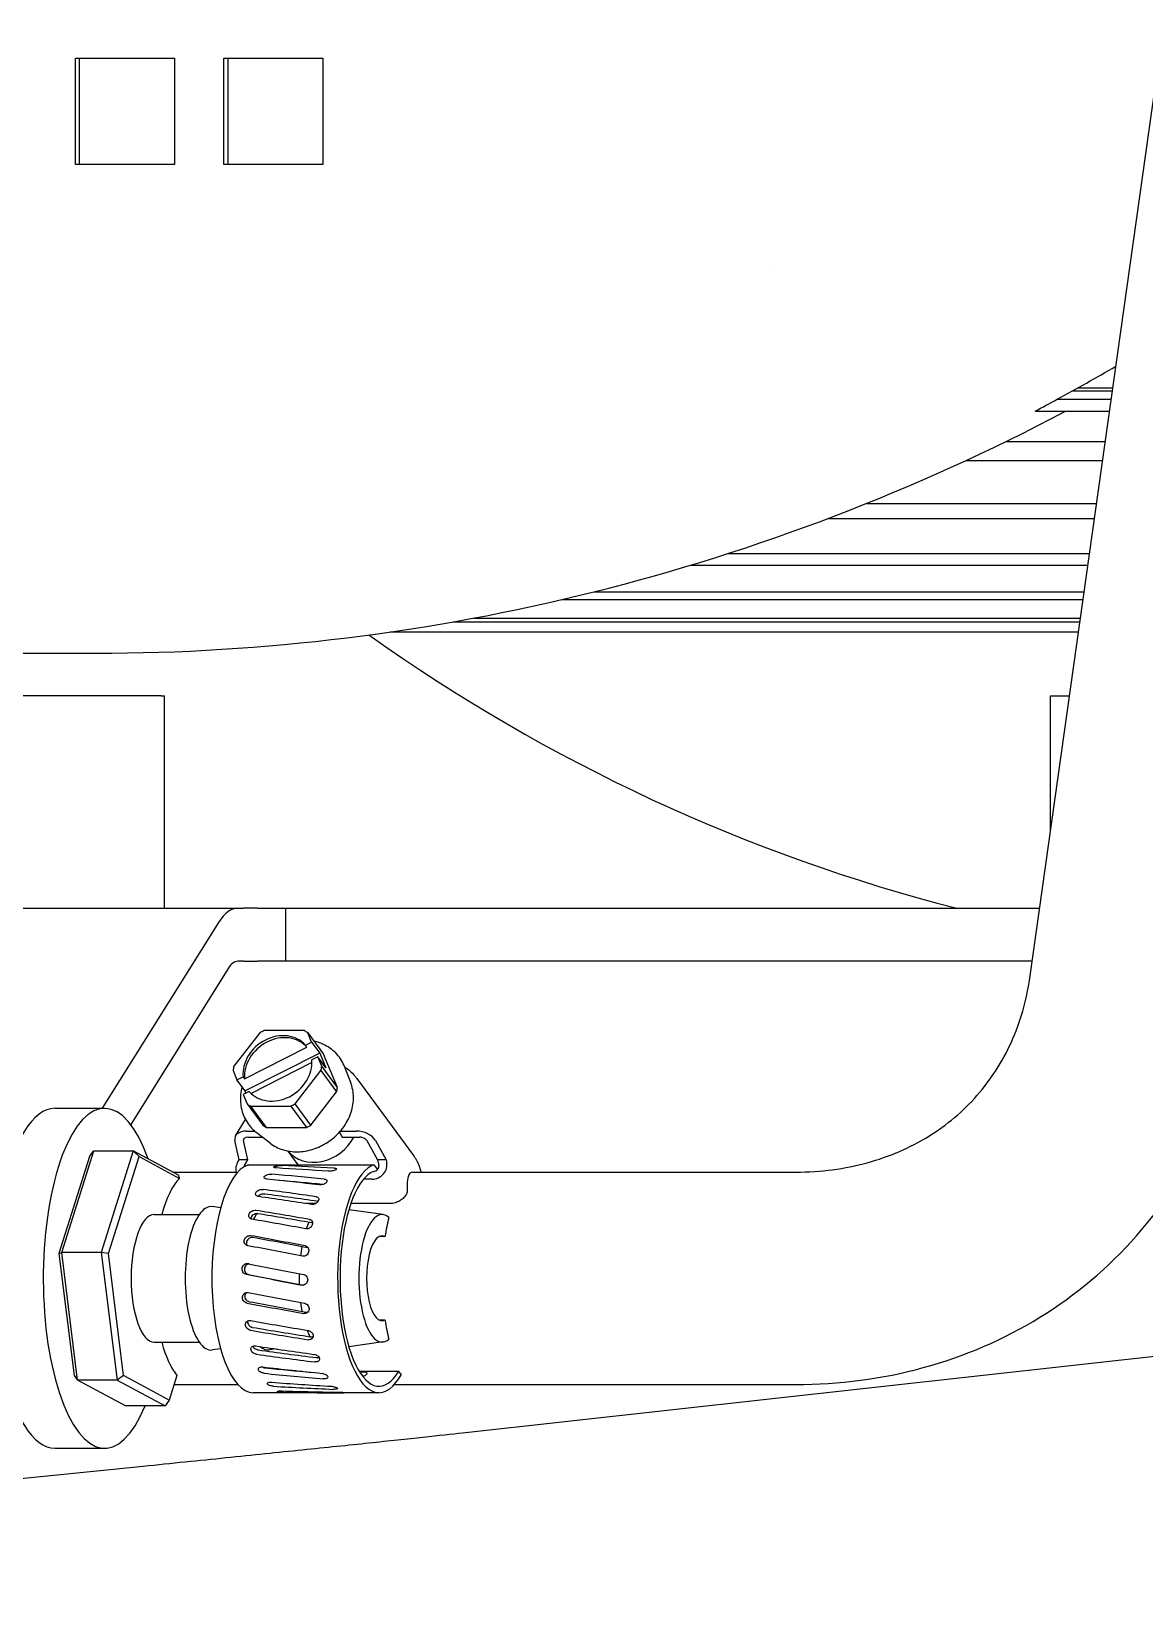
# Model space of a CAD drawing. Header units: millimetres. Extents: x -4172 to 126100, y -2 to 142133.
# Drawn here: x 13410.5 to 13515.3, y 43470.9 to 43620.1 of the extents above; entities that cross this region are included whole.
import ezdxf

# ---------------------------------------------------------------- set-up
doc = ezdxf.new("R2010")
doc.units = ezdxf.units.MM
doc.header["$LTSCALE"] = 100
doc.layers.add('Visible', color=7, linetype='Continuous', lineweight=25)

msp = doc.modelspace()

# ---------------------------------------------------------------- linework, layer by layer
at = {"layer": 'Visible'}
for p, q in [((13504.49, 43531), (13539.19, 43777.47)), ((13414.63, 43607.58), (13414.63, 43617.58)), ((13414.63, 43617.58), (13423.95, 43617.58)), ((13414.99, 43617.58), (13414.99, 43607.58)), ((13423.95, 43617.58), (13423.95, 43607.58)), ((13428.61, 43617.58), (13437.94, 43617.58)), ((13428.61, 43607.58), (13428.61, 43617.58)), ((13428.98, 43617.58), (13428.98, 43607.58)), ((13437.94, 43617.58), (13437.94, 43607.58)), ((13423.95, 43607.58), (13414.63, 43607.58)), ((13437.94, 43607.58), (13428.61, 43607.58)), ((13512.16, 43585.47), (13507.07, 43585.47)), ((13508.56, 43586.29), (13512.27, 43586.29)), ((13512.31, 43586.51), (13508.96, 43586.51)), ((13504.99, 43584.36), (13512, 43584.36)), ((13502.26, 43581.51), (13511.6, 43581.51)), ((13498.52, 43579.73), (13511.35, 43579.73)), ((13489.15, 43575.68), (13510.78, 43575.68)), ((13485.47, 43574.25), (13510.58, 43574.25)), ((13476.07, 43570.95), (13510.11, 43570.95)), ((13472.6, 43569.87), (13509.96, 43569.87)), ((13460.43, 43566.62), (13509.51, 43566.62)), ((13463.44, 43567.35), (13509.61, 43567.35)), ((13452.15, 43564.89), (13509.26, 43564.89)), ((13444.28, 43563.58), (13509.08, 43563.58)), ((13450.16, 43564.52), (13509.21, 43564.52)), ((13375.78, 43561.58), (13416.56, 43561.58)), ((13422.7, 43557.58), (13408.26, 43557.58)), ((13422.7, 43557.58), (13423.03, 43557.58)), ((13423.03, 43537.58), (13423.03, 43557.58)), ((13506.46, 43557.58), (13508.23, 43557.58)), ((13506.46, 43544.98), (13506.46, 43557.58)), ((13392.62, 43537.58), (13429.92, 43537.58)), ((13417.18, 43518.74), (13428.12, 43536.24)), ((13429.92, 43537.58), (13430.46, 43537.58)), ((13431.76, 43537.58), (13430.46, 43537.58)), ((13431.76, 43537.58), (13434.4, 43537.58)), ((13434.4, 43537.58), (13435.04, 43537.58)), ((13434.4, 43537.58), (13434.4, 43532.58)), ((13435.04, 43537.58), (13505.42, 43537.58)), ((13429.02, 43531.91), (13419.84, 43517.22)), ((13430.46, 43532.58), (13429.92, 43532.58)), ((13430.46, 43532.58), (13431.76, 43532.58)), ((13434.4, 43532.58), (13431.76, 43532.58)), ((13435.04, 43532.58), (13434.4, 43532.58)), ((13504.71, 43532.58), (13435.04, 43532.58)), ((13431.98, 43525.85), (13429.55, 43522.72)), ((13436.16, 43526.06), (13432.4, 43526.06)), ((13436.5, 43525.85), (13437.98, 43523.84)), ((13436.87, 43524.97), (13436.5, 43525.85)), ((13430.56, 43521.52), (13436.43, 43524.49)), ((13436.29, 43524.68), (13436.87, 43524.97)), ((13436.43, 43524.49), (13436.29, 43524.68)), ((13436.87, 43524.97), (13437.64, 43523.93)), ((13437.64, 43523.93), (13430.61, 43520.38)), ((13436.89, 43523.05), (13431.17, 43520.15)), ((13437.46, 43523.59), (13436.88, 43523.3)), ((13438.22, 43522.55), (13437.46, 43523.59)), ((13437.83, 43522.72), (13437.46, 43523.59)), ((13437.64, 43523.93), (13438.22, 43522.55)), ((13439.31, 43520.7), (13437.98, 43523.84)), ((13429.47, 43522.29), (13429.84, 43521.42)), ((13429.84, 43521.42), (13430.42, 43521.71)), ((13430.61, 43520.38), (13429.84, 43521.42)), ((13430.42, 43521.71), (13430.56, 43521.52)), ((13435.32, 43519.16), (13437.75, 43522.29)), ((13437.75, 43522.29), (13439.23, 43520.28)), ((13439.31, 43520.7), (13437.83, 43522.72)), ((13440.58, 43521.07), (13440, 43522.61)), ((13441.13, 43521.56), (13446.48, 43514.29)), ((13431, 43520.33), (13430.43, 43520.03)), ((13430.43, 43520.03), (13430.8, 43519.16)), ((13430.69, 43520.17), (13430.61, 43520.38)), ((13436.8, 43517.15), (13439.23, 43520.28)), ((13412.71, 43518.74), (13417.38, 43518.74)), ((13430.8, 43519.16), (13432.28, 43517.15)), ((13432.62, 43516.93), (13431.14, 43518.95)), ((13431.14, 43518.95), (13434.9, 43518.95)), ((13434.9, 43518.95), (13436.38, 43516.93)), ((13436.8, 43517.15), (13435.32, 43519.16)), ((13429.71, 43516.15), (13430.64, 43517.69)), ((13432.62, 43516.93), (13436.38, 43516.93)), ((13430.05, 43513.9), (13429.64, 43515.7)), ((13430.87, 43513.9), (13430.46, 43515.7)), ((13430.72, 43516.6), (13431.51, 43516.6)), ((13430.85, 43516.02), (13432.24, 43516.02)), ((13432.96, 43515.47), (13431.66, 43516.47)), ((13439.5, 43516.5), (13439.76, 43516.02)), ((13439.58, 43516.6), (13441.11, 43516.6)), ((13439.76, 43516.02), (13441.42, 43516.02)), ((13442.06, 43515.7), (13443.06, 43513.9)), ((13442.88, 43515.7), (13443.88, 43513.9)), ((13415.95, 43514.21), (13413.08, 43505.06)), ((13413.34, 43505.17), (13416.35, 43514.75)), ((13415.95, 43514.21), (13416.35, 43514.75)), ((13416.35, 43514.75), (13420.08, 43514.75)), ((13420.08, 43514.75), (13417.07, 43505.17)), ((13417.75, 43505.06), (13420.62, 43514.21)), ((13424.33, 43512.46), (13420.08, 43514.75)), ((13420.62, 43514.21), (13420.08, 43514.75)), ((13420.62, 43514.21), (13424.43, 43512.15)), ((13429.9, 43513.65), (13430.05, 43513.9)), ((13430.87, 43513.9), (13430.05, 43513.9)), ((13430.56, 43513.37), (13430.87, 43513.9)), ((13435.6, 43513.43), (13434.65, 43514.72)), ((13443.06, 43513.9), (13443.19, 43513.37)), ((13443.88, 43513.9), (13443.06, 43513.9)), ((13443.88, 43513.9), (13443.94, 43513.65)), ((13423.88, 43512.74), (13429.76, 43512.74)), ((13430.89, 43513.43), (13442.73, 43513.43)), ((13442.73, 43513.43), (13443.07, 43512.97)), ((13446.37, 43512.74), (13482.47, 43512.74)), ((13447.19, 43512.74), (13447.18, 43512.79)), ((13442.56, 43512.07), (13441.76, 43512.07)), ((13428.3, 43509.38), (13427.53, 43509.49)), ((13437.27, 43509.78), (13436.32, 43509.78)), ((13444.25, 43509.78), (13440.56, 43509.78)), ((13422.04, 43508.74), (13426.29, 43508.74)), ((13443.6, 43508.74), (13440.38, 43509.19)), ((13443.78, 43506.66), (13443.2, 43506.66)), ((13413.08, 43505.06), (13413.34, 43505.17)), ((13413.08, 43505.06), (13414.51, 43493.6)), ((13414.84, 43493.16), (13413.34, 43505.17)), ((13417.07, 43505.17), (13413.34, 43505.17)), ((13417.07, 43505.17), (13418.57, 43493.16)), ((13417.75, 43505.06), (13417.07, 43505.17)), ((13419.17, 43493.6), (13417.75, 43505.06)), ((13443.2, 43498.82), (13443.78, 43498.82)), ((13422.04, 43496.74), (13426.29, 43496.74)), ((13428.3, 43496.11), (13427.53, 43496)), ((13433.54, 43496.09), (13432.89, 43496)), ((13443.6, 43496.75), (13440.38, 43496.3)), ((13532.33, 43497.16), (13451.09, 43488.17)), ((13414.51, 43493.6), (13414.84, 43493.16)), ((13418.57, 43493.16), (13414.84, 43493.16)), ((13419.34, 43490.73), (13414.84, 43493.16)), ((13419.17, 43493.6), (13418.57, 43493.16)), ((13418.57, 43493.16), (13423.07, 43490.73)), ((13423.46, 43491.28), (13419.17, 43493.6)), ((13424.19, 43493.6), (13423.46, 43491.28)), ((13435.82, 43493.99), (13435.97, 43493.99)), ((13441.35, 43493.99), (13445.07, 43493.99)), ((13423.92, 43492.74), (13429.92, 43492.74)), ((13439.3, 43491.97), (13431.37, 43491.97)), ((13443.21, 43491.97), (13440.21, 43491.97)), ((13444.65, 43492.74), (13482.47, 43492.74)), ((13423.07, 43490.73), (13419.34, 43490.73)), ((13423.46, 43491.28), (13423.07, 43490.73)), ((13412.71, 43486.74), (13417.38, 43486.74)), ((13421.01, 43485.03), (13406.33, 43483.54))]:
    msp.add_line(p, q, dxfattribs=at)
for centre, major_axis, ratio, start_param, end_param in [((13461.26, 43717.58), (0, 481.5), 0.764292, 0.18649, 3.049971), ((13461.26, 43717.58), (0, -476.5), 0.764292, 3.260217, 6.201394), ((13562.74, 43717.58), (0, 476.5), 0.932595, 0.125832, 2.872934), ((13556.24, 43717.58), (0, 461), 0.932595, 0.023162, 2.902935), ((13394.91, 43783.4), (0, -206.82), 0.932595, 0.460329, 0.460336), ((13413.68, 43783.4), (0, 221.82), 0.932595, 3.610022, 3.640175), ((13413.68, 43783.4), (0, 221.82), 0.932595, 3.598763, 3.610022), ((13416.56, 43783.4), (0, -221.82), 0.932595, 0, 0.45717), ((13537.47, 43717.58), (0, -185), 0.932595, 5.698622, 6.050163), ((13429.92, 43527.58), (0, 10), 0.360925, 0, 0.523599), ((13429.92, 43527.58), (0, 5), 0.360925, 0, 0.523599), ((13433.65, 43522.5), (2.76, 2.03), 0.837332, 0.064776, 2.681858), ((13433.65, 43522.5), (-3.58, -2.63), 0.837332, 4.461619, 4.5682), ((13433.65, 43522.5), (3.58, 2.63), 0.837332, 0.272829, 0.37941), ((13433.79, 43522.31), (2.76, 2.03), 0.837332, 0.064776, 2.681858), ((13433.65, 43522.5), (-2.76, -2.03), 0.837332, 0.064776, 2.681858), ((13433.65, 43522.5), (-3.58, -2.63), 0.837332, 5.508817, 5.615398), ((13433.65, 43522.5), (3.58, 2.63), 0.837332, 5.508817, 5.615398), ((13417.38, 43502.74), (0, -16), 0.360925, 2.351145, 7.004903), ((13435.13, 43520.49), (3.58, 2.63), 0.837332, 5.508817, 5.615398), ((13412.71, 43502.74), (0, 16), 0.360925, 0, 3.141593), ((13433.65, 43522.5), (-3.58, -2.63), 0.837332, 0.272829, 0.37941), ((13433.65, 43522.5), (3.58, 2.63), 0.837332, 4.461619, 4.5682), ((13435.13, 43520.49), (-3.58, -2.63), 0.837332, 0.272829, 0.37941), ((13435.13, 43520.49), (3.58, 2.63), 0.837332, 4.461619, 4.5682), ((13430.92, 43515.7), (-1.28, 0.26), 0.671345, 5.007897, 6.578693), ((13430.92, 43515.7), (-0.462, 0.094), 0.671345, 5.007897, 6.578693), ((13437.64, 43517.08), (-3.07, -2.26), 0.837332, 0.040236, 2.106446), ((13441.6, 43515.7), (1.35, -0.49), 0.563529, 0.571571, 2.142368), ((13441.6, 43515.7), (0.484, -0.176), 0.563529, 0.571571, 2.142368), ((13423.88, 43502.74), (0, 10), 0.360925, 0, 0.01764), ((13433.66, 43502.74), (9.28, -9.96), 0.098602, 3.287752, 3.39529), ((13431.37, 43502.74), (0, 10.77), 0.360925, 0.123816, 3.141593), ((13430.92, 43513.21), (-1.02, -0.75), 0.837332, 5.173298, 6.117591), ((13430.92, 43513.21), (0.368, 0.271), 0.837332, 2.031705, 2.344524), ((13439.95, 43502.74), (-52.25, 5.89), 0.172556, 4.768183, 4.862659), ((13434.62, 43502.74), (-51.85, 3.19), 0.198374, 4.650753, 4.745229), ((13439.95, 43502.74), (-51.85, 3.19), 0.198374, 4.743727, 4.838203), ((13443.21, 43502.74), (0, -10.77), 0.360925, 3.265409, 6.851818), ((13443.21, 43502.74), (0, -10.16), 0.360925, 3.283068, 6.816047), ((13442.77, 43513.21), (1.02, 0.75), 0.837332, 3.991311, 5.950917), ((13442.77, 43513.21), (0.368, 0.271), 0.837332, 3.991311, 5.950917), ((13449.8, 43502.74), (3.54, -9.98), 0.171802, 3.080718, 3.679368), ((13425.65, 43502.74), (0, 10), 0.360925, 0.345358, 0.927295), ((13439.95, 43502.74), (-52.88, 8.07), 0.134772, 4.783692, 4.878169), ((13434.62, 43502.74), (-52.25, 5.89), 0.172556, 4.675209, 4.769685), ((13439.95, 43502.74), (49.29, -5.56), 0.172556, 1.631414, 1.715028), ((13427.4, 43502.74), (0, 6.75), 0.360925, 6.232684, 9.475279), ((13434.62, 43502.74), (-52.88, 8.07), 0.134772, 4.690718, 4.785195), ((13439.95, 43502.74), (49.89, -7.62), 0.134772, 1.642054, 1.742218), ((13422.04, 43502.74), (0, -6), 0.360925, 3.141593, 6.283185), ((13434.62, 43502.74), (-53.69, 9.63), 0.089682, 4.696822, 4.791299), ((13432.77, 43502.74), (0, -6.75), 0.360925, 3.590244, 3.750058), ((13439.95, 43502.74), (-53.69, 9.63), 0.089682, 4.789796, 4.884273), ((13439.95, 43502.74), (50.65, -9.09), 0.089682, 1.648158, 1.748322), ((13438.13, 43502.74), (0, -6.75), 0.360925, 3.815787, 3.950645), ((13443.49, 43502.74), (0, 6), 0.360925, 5.978493, 9.729471), ((13447.1, 43502.74), (0, -10), 0.360925, 4.103004, 4.309673), ((13439.95, 43502.74), (-54.62, 10.53), 0.04146, 4.787916, 4.882393), ((13439.95, 43502.74), (51.53, -9.93), 0.04146, 1.646279, 1.746442), ((13443.49, 43502.74), (0, 4), 0.360925, 6.081827, 9.626136), ((13434.62, 43502.74), (-54.62, 10.53), 0.04146, 4.694942, 4.789419), ((13438.13, 43502.74), (0, -6.75), 0.360925, 4.255011, 4.393103), ((13439.95, 43502.74), (-55.6, 10.76), 0.006597, 1.408419, 1.502896), ((13434.62, 43502.74), (-55.6, 10.76), 0.006597, 1.501393, 1.59587), ((13434.62, 43502.74), (52.45, -10.15), 0.006597, 4.64294, 4.741504), ((13438.13, 43502.74), (0, -6.75), 0.360925, 4.646474, 4.796535), ((13439.95, 43502.74), (-56.56, 10.36), 0.051984, 1.419467, 1.513944), ((13434.62, 43502.74), (53.36, -9.77), 0.051984, 4.653989, 4.754152), ((13438.13, 43502.74), (0, -6.75), 0.360925, 5.056728, 5.19142), ((13434.62, 43502.74), (-56.56, 10.36), 0.051984, 1.512441, 1.606918), ((13432.77, 43502.74), (0, -6.75), 0.360925, 5.376382, 5.399563), ((13434.62, 43502.74), (-57.46, 9.36), 0.09274, 1.524885, 1.619361), ((13439.95, 43502.74), (-57.46, 9.36), 0.09274, 1.431911, 1.526387), ((13434.62, 43502.74), (54.21, -8.83), 0.09274, 4.666432, 4.766596), ((13438.13, 43502.74), (0, -6.75), 0.360925, 5.523497, 5.663147), ((13447.1, 43502.74), (0, -10), 0.360925, 5.115105, 5.321774), ((13425.65, 43502.74), (0, -10), 0.360925, 5.35589, 5.86728), ((13439.95, 43502.74), (58.24, -7.81), 0.12724, 4.58581, 4.680287), ((13434.62, 43502.74), (-54.94, 7.37), 0.12724, 1.537147, 1.63731), ((13432.77, 43502.74), (0, -6.75), 0.360925, 5.971822, 6.333687), ((13434.62, 43502.74), (58.24, -7.81), 0.12724, 4.678784, 4.773261), ((13439.95, 43502.74), (58.86, -5.81), 0.154088, 4.597052, 4.691529), ((13434.62, 43502.74), (58.86, -5.81), 0.154088, 4.690026, 4.784503), ((13434.62, 43502.74), (-55.52, 5.48), 0.154088, 1.548389, 1.627217), ((13434.62, 43502.74), (-55.81, -4.03), 0.167108, 1.680371, 1.68506), ((13446.82, 43502.74), (0, -10), 0.360925, 5.778112, 5.849653), ((13439.95, 43502.74), (59.27, -3.45), 0.172121, 4.60695, 4.701427), ((13434.62, 43502.74), (59.27, -3.45), 0.172121, 4.699924, 4.794401), ((13439.95, 43502.74), (59.47, -0.88), 0.180495, 4.615823, 4.7103), ((13434.62, 43502.74), (59.47, -0.88), 0.180495, 4.708797, 4.803274)]:
    msp.add_ellipse(centre, major_axis=major_axis, ratio=ratio, start_param=start_param, end_param=end_param, dxfattribs=at)
for points, knots in [([(13482.47, 43512.74), (13484.83, 43512.74), (13487.1, 43513.05), (13491.29, 43514.19), (13493.23, 43515.03), (13496.69, 43517.17), (13498.22, 43518.46), (13500.83, 43521.43), (13501.92, 43523.11), (13503.6, 43526.82), (13504.19, 43528.85), (13504.49, 43531)], [4.712389, 4.712389, 4.712389, 4.712389, 4.97087, 4.97087, 5.229351, 5.229351, 5.487832, 5.487832, 5.746313, 5.746313, 6.004794, 6.004794, 6.004794, 6.004794]), ([(13482.47, 43492.74), (13486.54, 43492.74), (13490.59, 43493.27), (13498.34, 43495.39), (13502.05, 43496.98), (13508.84, 43501.16), (13511.91, 43503.74), (13517.16, 43509.71), (13519.34, 43513.09), (13522.62, 43520.35), (13523.73, 43524.23), (13524.29, 43528.21)], [4.712389, 4.712389, 4.712389, 4.712389, 4.97087, 4.97087, 5.229351, 5.229351, 5.487832, 5.487832, 5.746313, 5.746313, 6.004794, 6.004794, 6.004794, 6.004794]), ([(13440, 43522.61), (13439.83, 43523.06), (13439.58, 43523.47), (13438.94, 43524.18), (13438.55, 43524.47), (13437.79, 43524.86), (13437.44, 43524.99), (13437.08, 43525.07)], [0.4892638, 0.4892638, 0.4892638, 0.4892638, 0.8041994, 0.8041994, 1.1181263, 1.1181263, 1.3520871, 1.3520871, 1.3520871, 1.3520871]), ([(13439.99, 43522.62), (13440.34, 43522.4), (13440.66, 43522.12), (13441, 43521.73), (13441.06, 43521.64), (13441.13, 43521.56)], [5.2519636, 5.2519636, 5.2519636, 5.2519636, 5.4990087, 5.4990087, 5.5621072, 5.5621072, 5.5621072, 5.5621072]), ([(13430.31, 43520.77), (13430.19, 43520.29), (13430.15, 43519.81), (13430.21, 43518.83), (13430.33, 43518.35), (13430.73, 43517.47), (13431.01, 43517.08), (13431.45, 43516.65), (13431.55, 43516.56), (13431.66, 43516.47)], [3.068507, 3.068507, 3.068507, 3.068507, 3.370537, 3.370537, 3.688532, 3.688532, 4.002978, 4.002978, 4.094485, 4.094485, 4.094485, 4.094485]), ([(13432.96, 43515.47), (13433.31, 43515.2), (13433.71, 43514.99), (13434.58, 43514.71), (13435.05, 43514.64), (13436.03, 43514.65), (13436.52, 43514.74), (13437.49, 43515.05), (13437.97, 43515.27), (13438.83, 43515.85), (13439.23, 43516.19), (13439.91, 43516.97), (13440.19, 43517.41), (13440.6, 43518.32), (13440.73, 43518.79), (13440.84, 43519.73), (13440.81, 43520.2), (13440.67, 43520.78), (13440.63, 43520.93), (13440.58, 43521.07)], [4.094485, 4.094485, 4.094485, 4.094485, 4.408962, 4.408962, 4.727503, 4.727503, 5.049523, 5.049523, 5.373227, 5.373227, 5.697425, 5.697425, 6.021412, 6.021412, 6.344241, 6.344241, 6.664225, 6.664225, 6.772449, 6.772449, 6.772449, 6.772449]), ([(13447.18, 43512.79), (13447.15, 43512.89), (13447.12, 43513), (13447.05, 43513.21), (13447.01, 43513.32), (13446.93, 43513.52), (13446.88, 43513.62), (13446.78, 43513.82), (13446.72, 43513.92), (13446.6, 43514.11), (13446.54, 43514.2), (13446.48, 43514.29)], [0.3888096, 0.3888096, 0.3888096, 0.3888096, 0.4552633, 0.4552633, 0.521717, 0.521717, 0.5881707, 0.5881707, 0.6546244, 0.6546244, 0.7210781, 0.7210781, 0.7210781, 0.7210781]), ([(13432.65, 43512.08), (13432.62, 43512.09), (13432.59, 43512.09), (13432.51, 43512.11), (13432.47, 43512.13), (13432.41, 43512.17), (13432.39, 43512.2), (13432.38, 43512.26), (13432.39, 43512.29), (13432.44, 43512.35), (13432.47, 43512.38), (13432.56, 43512.44), (13432.61, 43512.46), (13432.73, 43512.5), (13432.79, 43512.52), (13432.93, 43512.54), (13432.99, 43512.54), (13433.08, 43512.54), (13433.11, 43512.54), (13433.14, 43512.54)], [0.0088519, 0.0088519, 0.0088519, 0.0088519, 0.019136, 0.019136, 0.0382719, 0.0382719, 0.0574166, 0.0574166, 0.0765612, 0.0765612, 0.0957278, 0.0957278, 0.1148944, 0.1148944, 0.1340449, 0.1340449, 0.1531954, 0.1531954, 0.1620487, 0.1620487, 0.1620487, 0.1620487]), ([(13433.55, 43513.13), (13433.52, 43513.13), (13433.49, 43513.13), (13433.42, 43513.14), (13433.38, 43513.15), (13433.33, 43513.18), (13433.31, 43513.19), (13433.3, 43513.22), (13433.32, 43513.24), (13433.36, 43513.26), (13433.4, 43513.28), (13433.49, 43513.3), (13433.55, 43513.32), (13433.66, 43513.33), (13433.73, 43513.34), (13433.87, 43513.35), (13433.93, 43513.35), (13434.02, 43513.35), (13434.05, 43513.35), (13434.07, 43513.35)], [0.0088519, 0.0088519, 0.0088519, 0.0088519, 0.019136, 0.019136, 0.0382719, 0.0382719, 0.0574166, 0.0574166, 0.0765612, 0.0765612, 0.095739, 0.095739, 0.1149168, 0.1149168, 0.1340561, 0.1340561, 0.1531954, 0.1531954, 0.1620489, 0.1620489, 0.1620489, 0.1620489]), ([(13438.96, 43513.13), (13438.99, 43513.12), (13439.02, 43513.12), (13439.1, 43513.11), (13439.14, 43513.1), (13439.19, 43513.07), (13439.21, 43513.06), (13439.21, 43513.02), (13439.2, 43513), (13439.16, 43512.96), (13439.12, 43512.94), (13439.03, 43512.9), (13438.97, 43512.88), (13438.86, 43512.85), (13438.79, 43512.83), (13438.66, 43512.82), (13438.59, 43512.81), (13438.53, 43512.81), (13438.5, 43512.81), (13438.48, 43512.81), (13438.45, 43512.81)], [0.1620473, 0.1620473, 0.1620473, 0.1620473, 0.1723314, 0.1723314, 0.1914674, 0.1914674, 0.210612, 0.210612, 0.2297566, 0.2297566, 0.2489232, 0.2489232, 0.2680898, 0.2680898, 0.2872403, 0.2872403, 0.3063908, 0.3063908, 0.3063908, 0.3152441, 0.3152441, 0.3152441, 0.3152441]), ([(13431.86, 43510.44), (13431.83, 43510.44), (13431.8, 43510.45), (13431.72, 43510.48), (13431.68, 43510.51), (13431.62, 43510.57), (13431.6, 43510.61), (13431.58, 43510.69), (13431.59, 43510.74), (13431.62, 43510.82), (13431.65, 43510.87), (13431.74, 43510.95), (13431.79, 43510.99), (13431.9, 43511.04), (13431.96, 43511.07), (13432.09, 43511.1), (13432.16, 43511.11), (13432.25, 43511.11), (13432.27, 43511.11), (13432.3, 43511.11)], [0.0088519, 0.0088519, 0.0088519, 0.0088519, 0.019136, 0.019136, 0.0382719, 0.0382719, 0.0574166, 0.0574166, 0.0765612, 0.0765612, 0.0957278, 0.0957278, 0.1148944, 0.1148944, 0.1340449, 0.1340449, 0.1531954, 0.1531954, 0.1620487, 0.1620487, 0.1620487, 0.1620487]), ([(13438.05, 43512.07), (13438.09, 43512.07), (13438.11, 43512.07), (13438.19, 43512.05), (13438.23, 43512.03), (13438.29, 43511.98), (13438.31, 43511.95), (13438.32, 43511.89), (13438.31, 43511.85), (13438.27, 43511.78), (13438.24, 43511.74), (13438.15, 43511.67), (13438.1, 43511.64), (13437.99, 43511.59), (13437.92, 43511.57), (13437.79, 43511.54), (13437.72, 43511.53), (13437.66, 43511.53), (13437.64, 43511.53), (13437.61, 43511.53), (13437.58, 43511.54)], [0.1620473, 0.1620473, 0.1620473, 0.1620473, 0.1723314, 0.1723314, 0.1914674, 0.1914674, 0.210612, 0.210612, 0.2297566, 0.2297566, 0.2489344, 0.2489344, 0.2681122, 0.2681122, 0.2872515, 0.2872515, 0.3063908, 0.3063908, 0.3063908, 0.3152443, 0.3152443, 0.3152443, 0.3152443]), ([(13445.88, 43511), (13445.89, 43510.9), (13445.86, 43510.79), (13445.76, 43510.58), (13445.68, 43510.46), (13445.46, 43510.24), (13445.32, 43510.13), (13445.04, 43509.96), (13444.89, 43509.89), (13444.57, 43509.8), (13444.4, 43509.78), (13444.25, 43509.78)], [-0.6597508, -0.6597508, -0.6597508, -0.6597508, -0.606505, -0.606505, -0.5540783, -0.5540783, -0.5016517, -0.5016517, -0.4541487, -0.4541487, -0.4066456, -0.4066456, -0.4066456, -0.4066456]), ([(13432.46, 43510.67), (13432.43, 43510.67), (13432.4, 43510.67), (13432.31, 43510.67), (13432.25, 43510.67), (13432.12, 43510.63), (13432.05, 43510.61), (13431.94, 43510.55), (13431.89, 43510.51), (13431.84, 43510.46), (13431.83, 43510.46), (13431.82, 43510.45)], [-0.16206276, -0.16206276, -0.16206276, -0.16206276, -0.15320907, -0.15320907, -0.1340693, -0.1340693, -0.11492954, -0.11492954, -0.09574649, -0.09574649, -0.09166712, -0.09166712, -0.09166712, -0.09166712]), ([(13437.27, 43510.43), (13437.3, 43510.42), (13437.33, 43510.42), (13437.41, 43510.39), (13437.46, 43510.36), (13437.52, 43510.3), (13437.54, 43510.26), (13437.56, 43510.17), (13437.55, 43510.12), (13437.52, 43510.02), (13437.49, 43509.97), (13437.41, 43509.88), (13437.36, 43509.84), (13437.26, 43509.77), (13437.19, 43509.74), (13437.07, 43509.7), (13437, 43509.69), (13436.94, 43509.69), (13436.91, 43509.69), (13436.88, 43509.69), (13436.86, 43509.69)], [0.1620473, 0.1620473, 0.1620473, 0.1620473, 0.1723314, 0.1723314, 0.1914674, 0.1914674, 0.210612, 0.210612, 0.2297566, 0.2297566, 0.2489344, 0.2489344, 0.2681122, 0.2681122, 0.2872515, 0.2872515, 0.3063908, 0.3063908, 0.3063908, 0.3152443, 0.3152443, 0.3152443, 0.3152443]), ([(13431.25, 43508.3), (13431.22, 43508.31), (13431.19, 43508.32), (13431.11, 43508.35), (13431.06, 43508.38), (13431, 43508.46), (13430.97, 43508.51), (13430.95, 43508.62), (13430.95, 43508.67), (13430.97, 43508.78), (13431, 43508.83), (13431.07, 43508.94), (13431.12, 43508.98), (13431.22, 43509.06), (13431.29, 43509.09), (13431.41, 43509.13), (13431.48, 43509.14), (13431.57, 43509.14), (13431.59, 43509.14), (13431.62, 43509.14)], [0.0088519, 0.0088519, 0.0088519, 0.0088519, 0.019136, 0.019136, 0.0382719, 0.0382719, 0.0574166, 0.0574166, 0.0765612, 0.0765612, 0.095739, 0.095739, 0.1149168, 0.1149168, 0.1340561, 0.1340561, 0.1531954, 0.1531954, 0.1620489, 0.1620489, 0.1620489, 0.1620489]), ([(13431.81, 43508.82), (13431.78, 43508.82), (13431.76, 43508.83), (13431.67, 43508.83), (13431.6, 43508.82), (13431.48, 43508.77), (13431.41, 43508.74), (13431.31, 43508.67), (13431.26, 43508.62), (13431.19, 43508.52), (13431.16, 43508.46), (13431.14, 43508.39), (13431.14, 43508.36), (13431.14, 43508.34)], [-0.1620625, -0.1620625, -0.1620625, -0.1620625, -0.15320907, -0.15320907, -0.13405673, -0.13405673, -0.11490438, -0.11490438, -0.09573391, -0.09573391, -0.07656344, -0.07656344, -0.06820628, -0.06820628, -0.06820628, -0.06820628]), ([(13436.66, 43508.29), (13436.69, 43508.28), (13436.73, 43508.28), (13436.81, 43508.24), (13436.85, 43508.21), (13436.92, 43508.13), (13436.95, 43508.08), (13436.97, 43507.97), (13436.97, 43507.91), (13436.95, 43507.8), (13436.93, 43507.74), (13436.86, 43507.63), (13436.81, 43507.58), (13436.72, 43507.49), (13436.66, 43507.46), (13436.53, 43507.41), (13436.47, 43507.4), (13436.41, 43507.4), (13436.38, 43507.4), (13436.35, 43507.4), (13436.32, 43507.41)], [0.1620473, 0.1620473, 0.1620473, 0.1620473, 0.1723314, 0.1723314, 0.1914674, 0.1914674, 0.210612, 0.210612, 0.2297566, 0.2297566, 0.2489232, 0.2489232, 0.2680898, 0.2680898, 0.2872403, 0.2872403, 0.3063908, 0.3063908, 0.3063908, 0.3152441, 0.3152441, 0.3152441, 0.3152441]), ([(13436.97, 43507.94), (13436.96, 43507.94), (13436.95, 43507.94), (13436.91, 43507.96), (13436.88, 43507.97), (13436.85, 43507.98)], [0.13060991, 0.13060991, 0.13060991, 0.13060991, 0.13407306, 0.13407306, 0.14435719, 0.14435719, 0.14435719, 0.14435719]), ([(13430.86, 43505.81), (13430.82, 43505.82), (13430.79, 43505.83), (13430.71, 43505.87), (13430.66, 43505.9), (13430.58, 43505.99), (13430.55, 43506.04), (13430.52, 43506.16), (13430.51, 43506.23), (13430.53, 43506.35), (13430.55, 43506.41), (13430.61, 43506.53), (13430.66, 43506.58), (13430.75, 43506.67), (13430.81, 43506.7), (13430.94, 43506.75), (13431, 43506.76), (13431.09, 43506.76), (13431.12, 43506.76), (13431.14, 43506.76)], [0.0088519, 0.0088519, 0.0088519, 0.0088519, 0.019136, 0.019136, 0.0382719, 0.0382719, 0.0574166, 0.0574166, 0.0765612, 0.0765612, 0.0957278, 0.0957278, 0.1148944, 0.1148944, 0.1340449, 0.1340449, 0.1531954, 0.1531954, 0.1620487, 0.1620487, 0.1620487, 0.1620487]), ([(13431.36, 43506.58), (13431.33, 43506.59), (13431.3, 43506.59), (13431.21, 43506.59), (13431.15, 43506.58), (13431.02, 43506.53), (13430.97, 43506.49), (13430.87, 43506.41), (13430.83, 43506.36), (13430.76, 43506.24), (13430.74, 43506.17), (13430.73, 43506.05), (13430.73, 43505.99), (13430.76, 43505.89), (13430.77, 43505.86), (13430.79, 43505.83)], [-0.1620628, -0.1620628, -0.1620628, -0.1620628, -0.1532091, -0.1532091, -0.1340693, -0.1340693, -0.1149295, -0.1149295, -0.0957465, -0.0957465, -0.0765634, -0.0765634, -0.0574177, -0.0574177, -0.0459307, -0.0459307, -0.0459307, -0.0459307]), ([(13436.27, 43505.8), (13436.3, 43505.79), (13436.33, 43505.78), (13436.42, 43505.74), (13436.47, 43505.7), (13436.54, 43505.62), (13436.57, 43505.56), (13436.61, 43505.44), (13436.62, 43505.38), (13436.6, 43505.25), (13436.59, 43505.19), (13436.53, 43505.06), (13436.49, 43505.01), (13436.4, 43504.92), (13436.34, 43504.88), (13436.22, 43504.83), (13436.16, 43504.82), (13436.1, 43504.82), (13436.07, 43504.82), (13436.04, 43504.82), (13436.01, 43504.82)], [0.1620473, 0.1620473, 0.1620473, 0.1620473, 0.1723314, 0.1723314, 0.1914674, 0.1914674, 0.210612, 0.210612, 0.2297566, 0.2297566, 0.2489344, 0.2489344, 0.2681122, 0.2681122, 0.2872515, 0.2872515, 0.3063908, 0.3063908, 0.3063908, 0.3152443, 0.3152443, 0.3152443, 0.3152443]), ([(13430.7, 43503.12), (13430.66, 43503.13), (13430.63, 43503.14), (13430.54, 43503.18), (13430.49, 43503.22), (13430.41, 43503.31), (13430.37, 43503.37), (13430.33, 43503.49), (13430.32, 43503.56), (13430.32, 43503.69), (13430.33, 43503.76), (13430.39, 43503.88), (13430.43, 43503.94), (13430.51, 43504.03), (13430.57, 43504.07), (13430.69, 43504.12), (13430.75, 43504.13), (13430.84, 43504.13), (13430.87, 43504.13), (13430.9, 43504.12)], [0.0088519, 0.0088519, 0.0088519, 0.0088519, 0.019136, 0.019136, 0.0382719, 0.0382719, 0.0574166, 0.0574166, 0.0765612, 0.0765612, 0.095739, 0.095739, 0.1149168, 0.1149168, 0.1340561, 0.1340561, 0.1531954, 0.1531954, 0.1620489, 0.1620489, 0.1620489, 0.1620489]), ([(13430.98, 43504.11), (13430.94, 43504.1), (13430.89, 43504.09), (13430.79, 43504.04), (13430.73, 43504.01), (13430.65, 43503.92), (13430.61, 43503.86), (13430.55, 43503.73), (13430.54, 43503.67), (13430.54, 43503.54), (13430.55, 43503.47), (13430.59, 43503.35), (13430.63, 43503.29), (13430.71, 43503.2), (13430.76, 43503.16), (13430.85, 43503.12), (13430.88, 43503.11), (13430.92, 43503.1)], [-0.1475961, -0.1475961, -0.1475961, -0.1475961, -0.1340567, -0.1340567, -0.1149044, -0.1149044, -0.0957339, -0.0957339, -0.0765634, -0.0765634, -0.0574177, -0.0574177, -0.038272, -0.038272, -0.019136, -0.019136, -0.0088519, -0.0088519, -0.0088519, -0.0088519]), ([(13436.11, 43503.11), (13436.14, 43503.1), (13436.18, 43503.09), (13436.27, 43503.05), (13436.32, 43503.01), (13436.4, 43502.92), (13436.44, 43502.87), (13436.49, 43502.74), (13436.5, 43502.67), (13436.5, 43502.54), (13436.49, 43502.48), (13436.44, 43502.35), (13436.4, 43502.29), (13436.32, 43502.2), (13436.27, 43502.16), (13436.15, 43502.11), (13436.09, 43502.1), (13436.03, 43502.1), (13436, 43502.1), (13435.98, 43502.1), (13435.95, 43502.11)], [0.1620473, 0.1620473, 0.1620473, 0.1620473, 0.1723314, 0.1723314, 0.1914674, 0.1914674, 0.210612, 0.210612, 0.2297566, 0.2297566, 0.2489232, 0.2489232, 0.2680898, 0.2680898, 0.2872403, 0.2872403, 0.3063908, 0.3063908, 0.3063908, 0.3152441, 0.3152441, 0.3152441, 0.3152441]), ([(13430.79, 43500.41), (13430.75, 43500.42), (13430.72, 43500.43), (13430.63, 43500.47), (13430.57, 43500.51), (13430.48, 43500.59), (13430.44, 43500.65), (13430.38, 43500.77), (13430.37, 43500.84), (13430.36, 43500.97), (13430.37, 43501.03), (13430.41, 43501.16), (13430.44, 43501.21), (13430.52, 43501.3), (13430.57, 43501.34), (13430.69, 43501.39), (13430.75, 43501.41), (13430.84, 43501.41), (13430.87, 43501.4), (13430.89, 43501.4)], [0.0088519, 0.0088519, 0.0088519, 0.0088519, 0.019136, 0.019136, 0.0382719, 0.0382719, 0.0574166, 0.0574166, 0.0765612, 0.0765612, 0.0957278, 0.0957278, 0.1148944, 0.1148944, 0.1340449, 0.1340449, 0.1531954, 0.1531954, 0.1620487, 0.1620487, 0.1620487, 0.1620487]), ([(13430.7, 43501.39), (13430.7, 43501.39), (13430.7, 43501.39), (13430.66, 43501.35), (13430.62, 43501.29), (13430.58, 43501.17), (13430.57, 43501.1), (13430.58, 43500.97), (13430.6, 43500.91), (13430.65, 43500.78), (13430.7, 43500.73), (13430.79, 43500.64), (13430.84, 43500.6), (13430.93, 43500.56), (13430.97, 43500.55), (13431, 43500.55)], [-0.1150123, -0.1150123, -0.1150123, -0.1150123, -0.1149044, -0.1149044, -0.0957339, -0.0957339, -0.0765634, -0.0765634, -0.0574177, -0.0574177, -0.038272, -0.038272, -0.019136, -0.019136, -0.0088519, -0.0088519, -0.0088519, -0.0088519]), ([(13436.2, 43500.4), (13436.24, 43500.39), (13436.27, 43500.38), (13436.36, 43500.34), (13436.42, 43500.3), (13436.51, 43500.22), (13436.55, 43500.16), (13436.61, 43500.04), (13436.63, 43499.97), (13436.64, 43499.85), (13436.64, 43499.78), (13436.6, 43499.66), (13436.57, 43499.61), (13436.49, 43499.52), (13436.45, 43499.49), (13436.33, 43499.44), (13436.27, 43499.42), (13436.21, 43499.42), (13436.19, 43499.42), (13436.16, 43499.43), (13436.13, 43499.43)], [0.1620473, 0.1620473, 0.1620473, 0.1620473, 0.1723314, 0.1723314, 0.1914674, 0.1914674, 0.210612, 0.210612, 0.2297566, 0.2297566, 0.2489344, 0.2489344, 0.2681122, 0.2681122, 0.2872515, 0.2872515, 0.3063908, 0.3063908, 0.3063908, 0.3152443, 0.3152443, 0.3152443, 0.3152443]), ([(13436.34, 43499.56), (13436.37, 43499.56), (13436.4, 43499.56), (13436.43, 43499.56), (13436.46, 43499.56), (13436.5, 43499.56), (13436.53, 43499.57)], [-0.00885369, -0.00885369, -0.00885369, -0.00885369, 0, 0, 0, 0.0112475, 0.0112475, 0.0112475, 0.0112475]), ([(13431.12, 43497.85), (13431.09, 43497.86), (13431.05, 43497.86), (13430.95, 43497.9), (13430.9, 43497.94), (13430.8, 43498.02), (13430.75, 43498.07), (13430.68, 43498.18), (13430.66, 43498.24), (13430.64, 43498.36), (13430.64, 43498.42), (13430.67, 43498.54), (13430.7, 43498.59), (13430.77, 43498.67), (13430.82, 43498.71), (13430.93, 43498.76), (13430.99, 43498.77), (13431.08, 43498.77), (13431.11, 43498.77), (13431.14, 43498.76)], [0.0088519, 0.0088519, 0.0088519, 0.0088519, 0.019136, 0.019136, 0.0382719, 0.0382719, 0.0574166, 0.0574166, 0.0765612, 0.0765612, 0.095739, 0.095739, 0.1149168, 0.1149168, 0.1340561, 0.1340561, 0.1531954, 0.1531954, 0.1620489, 0.1620489, 0.1620489, 0.1620489]), ([(13430.85, 43498.72), (13430.84, 43498.67), (13430.84, 43498.62), (13430.86, 43498.52), (13430.88, 43498.46), (13430.95, 43498.35), (13430.99, 43498.29), (13431.09, 43498.21), (13431.15, 43498.18), (13431.25, 43498.14), (13431.28, 43498.13), (13431.32, 43498.13)], [-0.09156755, -0.09156755, -0.09156755, -0.09156755, -0.07656344, -0.07656344, -0.05741773, -0.05741773, -0.03827201, -0.03827201, -0.019136, -0.019136, -0.00885188, -0.00885188, -0.00885188, -0.00885188]), ([(13436.54, 43497.84), (13436.57, 43497.83), (13436.6, 43497.82), (13436.7, 43497.79), (13436.76, 43497.75), (13436.86, 43497.67), (13436.91, 43497.62), (13436.98, 43497.51), (13437, 43497.45), (13437.02, 43497.34), (13437.02, 43497.28), (13437, 43497.17), (13436.97, 43497.12), (13436.9, 43497.05), (13436.86, 43497.01), (13436.75, 43496.97), (13436.69, 43496.96), (13436.63, 43496.96), (13436.6, 43496.96), (13436.58, 43496.96), (13436.55, 43496.97)], [0.1620473, 0.1620473, 0.1620473, 0.1620473, 0.1723314, 0.1723314, 0.1914674, 0.1914674, 0.210612, 0.210612, 0.2297566, 0.2297566, 0.2489344, 0.2489344, 0.2681122, 0.2681122, 0.2872515, 0.2872515, 0.3063908, 0.3063908, 0.3063908, 0.3152441, 0.3152441, 0.3152441, 0.3152441]), ([(13431.67, 43495.6), (13431.64, 43495.61), (13431.6, 43495.61), (13431.5, 43495.64), (13431.44, 43495.67), (13431.34, 43495.74), (13431.29, 43495.78), (13431.21, 43495.88), (13431.18, 43495.93), (13431.15, 43496.03), (13431.15, 43496.09), (13431.17, 43496.18), (13431.19, 43496.23), (13431.26, 43496.3), (13431.3, 43496.33), (13431.41, 43496.38), (13431.47, 43496.39), (13431.56, 43496.39), (13431.59, 43496.38), (13431.61, 43496.38)], [0.0088519, 0.0088519, 0.0088519, 0.0088519, 0.019136, 0.019136, 0.0382719, 0.0382719, 0.0574166, 0.0574166, 0.0765612, 0.0765612, 0.095739, 0.095739, 0.1149168, 0.1149168, 0.1340561, 0.1340561, 0.1531954, 0.1531954, 0.1620489, 0.1620489, 0.1620489, 0.1620489]), ([(13431.34, 43496.35), (13431.36, 43496.31), (13431.38, 43496.27), (13431.45, 43496.19), (13431.5, 43496.15), (13431.61, 43496.08), (13431.67, 43496.05), (13431.77, 43496.02), (13431.8, 43496.01), (13431.84, 43496)], [-0.0718421, -0.0718421, -0.0718421, -0.0718421, -0.05741773, -0.05741773, -0.03827201, -0.03827201, -0.019136, -0.019136, -0.00885188, -0.00885188, -0.00885188, -0.00885188]), ([(13436.74, 43497.25), (13436.77, 43497.24), (13436.8, 43497.24), (13436.83, 43497.24), (13436.89, 43497.24), (13436.95, 43497.25), (13437.01, 43497.27), (13437.01, 43497.28), (13437.02, 43497.28)], [-0.00885369, -0.00885369, -0.00885369, -0.00885369, 0, 0, 0, 0.01913976, 0.01913976, 0.02103267, 0.02103267, 0.02103267, 0.02103267]), ([(13437.09, 43495.59), (13437.12, 43495.58), (13437.16, 43495.58), (13437.26, 43495.55), (13437.32, 43495.52), (13437.43, 43495.45), (13437.48, 43495.41), (13437.56, 43495.32), (13437.59, 43495.27), (13437.62, 43495.18), (13437.62, 43495.13), (13437.61, 43495.04), (13437.59, 43495), (13437.53, 43494.94), (13437.48, 43494.91), (13437.38, 43494.87), (13437.32, 43494.87), (13437.26, 43494.87), (13437.23, 43494.87), (13437.2, 43494.87), (13437.17, 43494.87)], [0.1620473, 0.1620473, 0.1620473, 0.1620473, 0.1723314, 0.1723314, 0.1914674, 0.1914674, 0.210612, 0.210612, 0.2297566, 0.2297566, 0.2489232, 0.2489232, 0.2680898, 0.2680898, 0.2872403, 0.2872403, 0.3063908, 0.3063908, 0.3063908, 0.3152441, 0.3152441, 0.3152441, 0.3152441]), ([(13437.34, 43495.28), (13437.37, 43495.27), (13437.4, 43495.27), (13437.43, 43495.27), (13437.48, 43495.27), (13437.53, 43495.28), (13437.57, 43495.29)], [-0.00885369, -0.00885369, -0.00885369, -0.00885369, 0, 0, 0, 0.01593234, 0.01593234, 0.01593234, 0.01593234]), ([(13432.41, 43493.81), (13432.38, 43493.81), (13432.34, 43493.82), (13432.24, 43493.84), (13432.18, 43493.86), (13432.06, 43493.91), (13432.01, 43493.94), (13431.93, 43494.02), (13431.89, 43494.06), (13431.86, 43494.13), (13431.85, 43494.17), (13431.86, 43494.25), (13431.88, 43494.29), (13431.94, 43494.34), (13431.98, 43494.37), (13432.09, 43494.4), (13432.15, 43494.41), (13432.23, 43494.41), (13432.26, 43494.41), (13432.29, 43494.4)], [0.0088519, 0.0088519, 0.0088519, 0.0088519, 0.019136, 0.019136, 0.0382719, 0.0382719, 0.0574166, 0.0574166, 0.0765612, 0.0765612, 0.0957278, 0.0957278, 0.1148944, 0.1148944, 0.1340449, 0.1340449, 0.1531954, 0.1531954, 0.1620487, 0.1620487, 0.1620487, 0.1620487]), ([(13432.21, 43494.41), (13432.22, 43494.4), (13432.23, 43494.4), (13432.3, 43494.37), (13432.36, 43494.34), (13432.46, 43494.32), (13432.5, 43494.32), (13432.54, 43494.31)], [-0.04210192, -0.04210192, -0.04210192, -0.04210192, -0.03827201, -0.03827201, -0.019136, -0.019136, -0.00885188, -0.00885188, -0.00885188, -0.00885188]), ([(13437.83, 43493.8), (13437.87, 43493.79), (13437.9, 43493.79), (13438, 43493.77), (13438.07, 43493.75), (13438.18, 43493.7), (13438.23, 43493.66), (13438.32, 43493.6), (13438.35, 43493.56), (13438.39, 43493.5), (13438.4, 43493.46), (13438.39, 43493.4), (13438.37, 43493.37), (13438.32, 43493.33), (13438.28, 43493.31), (13438.18, 43493.28), (13438.12, 43493.28), (13438.06, 43493.28), (13438.03, 43493.28), (13438, 43493.28), (13437.97, 43493.28)], [0.1620473, 0.1620473, 0.1620473, 0.1620473, 0.1723314, 0.1723314, 0.1914674, 0.1914674, 0.210612, 0.210612, 0.2297566, 0.2297566, 0.2489344, 0.2489344, 0.2681122, 0.2681122, 0.2872515, 0.2872515, 0.3063908, 0.3063908, 0.3063908, 0.3152443, 0.3152443, 0.3152443, 0.3152443]), ([(13441.66, 43493.94), (13441.69, 43493.94), (13441.72, 43493.94), (13441.74, 43493.94), (13441.8, 43493.94), (13441.86, 43493.94), (13441.96, 43493.91), (13442, 43493.89), (13442.06, 43493.85), (13442.08, 43493.82), (13442.09, 43493.76), (13442.08, 43493.73), (13442.03, 43493.67), (13442, 43493.64), (13441.91, 43493.58), (13441.86, 43493.56), (13441.76, 43493.53), (13441.72, 43493.52), (13441.68, 43493.51)], [-0.0088537, -0.0088537, -0.0088537, -0.0088537, 0, 0, 0, 0.0191398, 0.0191398, 0.0382795, 0.0382795, 0.0574626, 0.0574626, 0.0766456, 0.0766456, 0.0957913, 0.0957913, 0.1149371, 0.1149371, 0.1271181, 0.1271181, 0.1271181, 0.1271181]), ([(13433.29, 43492.59), (13433.26, 43492.59), (13433.22, 43492.59), (13433.12, 43492.6), (13433.05, 43492.62), (13432.94, 43492.65), (13432.88, 43492.67), (13432.79, 43492.71), (13432.75, 43492.74), (13432.71, 43492.79), (13432.7, 43492.81), (13432.71, 43492.86), (13432.72, 43492.88), (13432.78, 43492.92), (13432.82, 43492.94), (13432.92, 43492.96), (13432.98, 43492.96), (13433.07, 43492.96), (13433.09, 43492.96), (13433.12, 43492.96)], [0.0088519, 0.0088519, 0.0088519, 0.0088519, 0.019136, 0.019136, 0.0382719, 0.0382719, 0.0574166, 0.0574166, 0.0765612, 0.0765612, 0.0957278, 0.0957278, 0.1148944, 0.1148944, 0.1340449, 0.1340449, 0.1531954, 0.1531954, 0.1620487, 0.1620487, 0.1620487, 0.1620487]), ([(13434.25, 43492.01), (13434.22, 43492.01), (13434.18, 43492.01), (13434.08, 43492.02), (13434.01, 43492.02), (13433.89, 43492.03), (13433.84, 43492.04), (13433.74, 43492.05), (13433.71, 43492.06), (13433.66, 43492.08), (13433.65, 43492.09), (13433.65, 43492.1), (13433.67, 43492.11), (13433.72, 43492.13), (13433.76, 43492.13), (13433.86, 43492.14), (13433.92, 43492.15), (13434, 43492.15), (13434.03, 43492.15), (13434.06, 43492.14)], [0.0088519, 0.0088519, 0.0088519, 0.0088519, 0.019136, 0.019136, 0.0382719, 0.0382719, 0.0574166, 0.0574166, 0.0765612, 0.0765612, 0.0957278, 0.0957278, 0.1148944, 0.1148944, 0.1340449, 0.1340449, 0.1531954, 0.1531954, 0.1620487, 0.1620487, 0.1620487, 0.1620487]), ([(13438.71, 43492.58), (13438.75, 43492.58), (13438.78, 43492.57), (13438.88, 43492.56), (13438.95, 43492.55), (13439.07, 43492.52), (13439.12, 43492.5), (13439.21, 43492.46), (13439.25, 43492.44), (13439.29, 43492.41), (13439.31, 43492.39), (13439.3, 43492.35), (13439.28, 43492.34), (13439.23, 43492.32), (13439.19, 43492.31), (13439.09, 43492.29), (13439.03, 43492.29), (13438.97, 43492.29), (13438.95, 43492.29), (13438.92, 43492.29), (13438.89, 43492.29)], [0.1620473, 0.1620473, 0.1620473, 0.1620473, 0.1723314, 0.1723314, 0.1914674, 0.1914674, 0.210612, 0.210612, 0.2297566, 0.2297566, 0.2489344, 0.2489344, 0.2681122, 0.2681122, 0.2872515, 0.2872515, 0.3063908, 0.3063908, 0.3063908, 0.3152443, 0.3152443, 0.3152443, 0.3152443]), ([(13439.67, 43492.01), (13439.71, 43492.01), (13439.74, 43492.01), (13439.85, 43492.01), (13439.91, 43492), (13440.03, 43492), (13440.09, 43491.99), (13440.18, 43491.99), (13440.22, 43491.98), (13440.26, 43491.98), (13440.28, 43491.98), (13440.27, 43491.98), (13440.26, 43491.97), (13440.21, 43491.97), (13440.17, 43491.97), (13440.07, 43491.97), (13440.01, 43491.97), (13439.95, 43491.97), (13439.92, 43491.97), (13439.89, 43491.97), (13439.86, 43491.97)], [0.1620473, 0.1620473, 0.1620473, 0.1620473, 0.1723314, 0.1723314, 0.1914674, 0.1914674, 0.210612, 0.210612, 0.2297566, 0.2297566, 0.2489344, 0.2489344, 0.2681122, 0.2681122, 0.2872515, 0.2872515, 0.3063908, 0.3063908, 0.3063908, 0.3152443, 0.3152443, 0.3152443, 0.3152443]), ([(13451.09, 43488.17), (13450.09, 43488.06), (13448.84, 43487.92), (13445.87, 43487.61), (13444.16, 43487.42), (13440.34, 43487.02), (13438.24, 43486.8), (13433.73, 43486.34), (13431.32, 43486.09), (13426.29, 43485.57), (13423.68, 43485.31), (13421.01, 43485.03)], [1.576179, 1.576179, 1.576179, 1.576179, 1.780095, 1.780095, 1.984011, 1.984011, 2.187927, 2.187927, 2.391843, 2.391843, 2.595759, 2.595759, 2.595759, 2.595759])]:
    msp.add_open_spline(points, degree=3, knots=knots, dxfattribs=at)
for points in [[(13437.49, 43509.98), (13437.47, 43509.98), (13437.45, 43509.99), (13437.43, 43509.99)], [(13436.55, 43505.6), (13436.52, 43505.61), (13436.5, 43505.62), (13436.48, 43505.62)]]:
    msp.add_open_spline(points, degree=3, dxfattribs=at)

doc.saveas('drawing.dxf')
